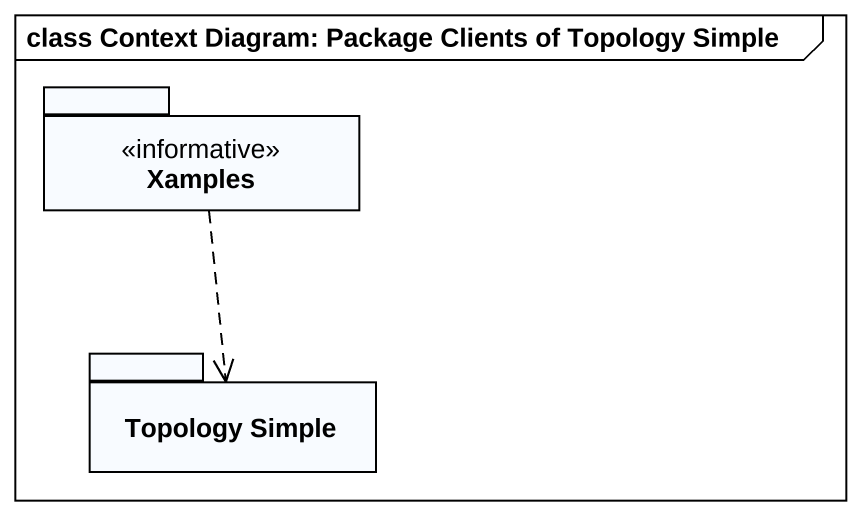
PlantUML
@startuml
mainframe class Context Diagram: Package Clients of Topology Simple
package Xamples <<informative>> {
}
package "Topology Simple" as Topology_Simple {
}
Xamples ..> Topology_Simple
@enduml
